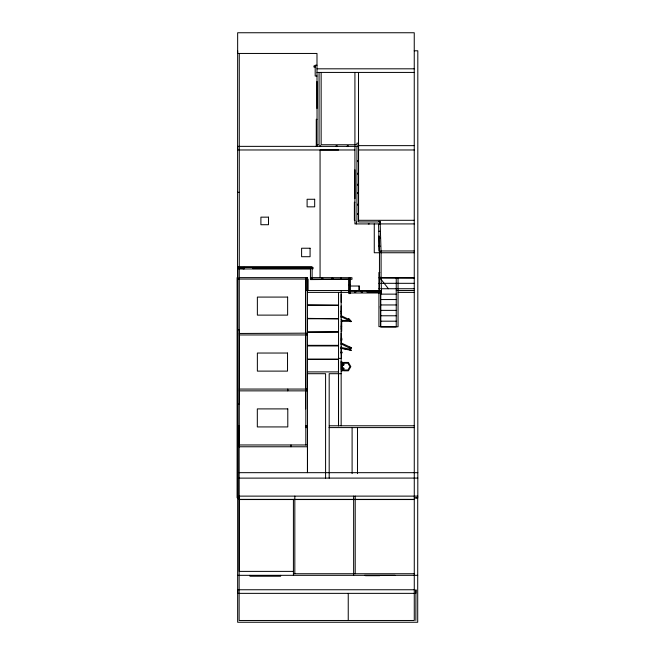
<?xml version="1.0" encoding="UTF-8"?>
<svg xmlns="http://www.w3.org/2000/svg" width="655" height="655" viewBox="0 0 655 655"><rect width="100%" height="100%" fill="white"/><g stroke="black" fill="none" stroke-linecap="round" stroke-linejoin="round"><path stroke-width="0.98" d="M311.952 266.79L237.831 266.79L237.831 329.85L239.132 329.85L239.132 342.467L239.132 404.143L237.831 404.143L237.831 497.923M305.648 277.614L305.648 408.9M305.648 389.062L305.648 279.055M305.82 444.966L305.82 389.062M307.195 279.055L307.195 290.533L307.195 277.614M325.592 478.093L325.584 373.702L307.457 373.702L307.457 472.673L307.449 427.592L305.82 427.592M307.809 279.055L307.809 290.533L307.809 279.055L237.831 279.055M338.537 425.783L338.537 292.384M305.631 333.158L305.639 334.959M359.112 290.533L359.186 286.022L350.171 286.022M307.514 287.651L307.449 280.029M341.517 347.486L340.985 348.378L350.703 350.237M345.029 349.156L345.201 348.264M349.811 350.073L351.186 350.581L350.679 350.351M350.63 350.597L350.867 349.352L341.157 347.486M348.321 319.165L348.558 318.674L349.606 319.181L348.984 320.483L341.157 316.709L341.55 315.89L349.377 319.665M351.236 347.944L350.834 348.755L341.157 343.916L341.558 343.105L351.604 347.854L349.647 347.15M342.614 364.098L344.186 364.458L343.703 365.302L342.131 364.941L343.572 362.436L348.411 362.436L350.834 366.62L348.411 370.812L343.572 370.812L342.123 368.298L343.703 367.946L344.186 368.79L342.614 369.15M380.571 326.648L396.242 326.599L378.934 326.648L378.934 292.384M237.65 50.787L237.47 497.775M414.247 50.787L417.816 50.787L417.816 497.923L414.279 497.923M237.47 53.456L316.987 53.456L317.077 146.376M316.987 65.213L315.186 65.213L315.186 76.029L316.987 76.029M315.186 65.959L313.925 65.959L313.925 67.047L315.186 67.047M316.987 68.816L414.247 68.816M316.987 72.427L414.247 72.427M316.987 81.441L316.987 108.493M316.987 119.316L316.267 119.316L316.267 146.36M317.077 144.755L319.067 144.755L319.067 72.779M357.614 145.639L414.247 145.639M357.614 146.556L358.522 146.556M354.92 149.97L237.642 149.97L237.642 146.36L356.934 146.376L356.934 221.955L356.345 221.955L356.345 223.936M358.522 149.97L414.279 149.97M357.622 160.712L358.522 160.712M357.622 161.613L358.522 161.613M354.92 169.809L354.92 198.661M357.622 173.256L358.522 173.256M357.622 174.156L358.522 174.156M357.622 184.26L358.522 184.26M357.622 185.16L358.522 185.16M237.47 192.308L239.272 192.308M357.622 192.676L358.522 192.676M357.622 193.577L358.522 193.577M354.92 202.272L354.38 202.272L354.38 220.301L354.92 220.301M357.622 204.196L358.522 204.196M357.622 205.097L358.522 205.097M357.622 213.505L358.522 213.505M357.622 214.406L358.522 214.406M414.279 220.301L358.522 220.301L358.522 72.427M414.279 223.912L354.92 223.912L354.92 145.639M378.934 231.223L379.834 231.223M378.934 237.331L379.834 237.331M378.934 238.125L379.834 238.125M378.934 238.232L379.834 238.232M378.934 245.56L379.834 245.56M378.934 246.354L379.834 246.354M378.934 246.46L379.834 246.46M379.834 250.963L378.934 250.963L378.934 235.931M380.85 250.963L414.279 250.963M379.834 252.748L374.267 252.748L374.267 223.912M380.735 252.748L414.279 252.748M238.723 267.33L312.853 267.33L312.853 268.951L312.116 268.951L312.116 277.704M238.723 267.69L244.094 267.69M312.853 267.69L252.805 267.69L252.805 268.591L312.853 268.591M238.723 268.534L244.094 268.591M238.723 268.951L310.445 268.951L310.445 279.595L348.787 279.317L348.787 293.571L350.409 293.571L350.409 292.981L381.431 292.981L381.431 290.877L379.458 290.877M379.834 272.496L378.934 272.496L378.934 291.434M379.458 277.327L381.095 277.327L381.431 291.36L350.409 291.36L350.392 278.604M237.831 277.614L237.11 277.614L237.11 497.775L239.206 497.775L239.132 425.783L237.831 425.783M239.272 277.614L307.449 277.614L307.449 390.863L239.28 390.863M311.952 277.614L351.972 277.704L351.972 279.317L350.409 279.317M378.934 277.818L414.279 277.908L396.062 277.867M349.287 278.154L350.188 278.154L350.188 279.055L311.051 279.055L311.051 278.154L311.952 278.154L311.952 279.055M378.934 283.32L379.834 283.32M380.735 283.32L414.279 283.32M349.287 284.466L350.188 284.466L350.188 285.367L349.287 285.367M378.934 288.732L379.834 288.732M380.735 288.732L414.279 288.732M307.449 289.559L307.514 281.937M305.648 290.533L349.287 290.533M350.106 290.533L380.015 290.533M396.242 290.533L414.279 290.533M349.287 291.483L350.188 291.483L350.188 292.384L307.457 292.384M381.431 291.483L367.193 291.483L367.193 292.384L381.431 292.384M398.052 292.384L414.279 292.384M341.157 294.234L341.157 302.307M380.735 294.136L396.242 294.136M287.66 297.083L257.366 297.083L257.366 315.12L287.627 315.12L287.627 297.083M380.735 299.548L396.242 299.548M307.457 304.894L338.463 305.255L307.457 305.255M380.735 304.96L396.242 304.96M341.157 305.975L341.157 317.659M380.735 310.372L396.242 310.372M341.157 310.953L341.591 310.953M341.157 311.354L341.591 311.354M380.629 311.452L380.252 306.352M341.157 311.764L341.591 311.764M341.157 312.902L341.591 312.902M341.157 313.254L341.591 313.254M380.735 315.776L396.242 315.776M307.457 318.379L338.463 318.756L307.457 318.756L307.449 331.946L338.463 331.946L307.457 332.257M341.157 319.476L341.697 319.476L341.697 331.225L341.157 331.225M341.697 320.451L350.843 320.451L350.843 321.72L349.762 321.359M380.735 321.187L396.242 321.187M341.157 321.31L350.843 321.359M350.843 321.474L351.383 321.474L350.843 321.605M341.157 326.223L341.697 326.313M341.157 329.375L341.517 321.31M307.449 333.158L239.288 333.469M341.157 333.158L341.157 344.8M239.288 334.959L307.449 334.959M341.157 338.177L341.804 338.177L341.804 340.232L341.157 340.166M341.157 339.814L341.804 339.814M307.457 345.341L338.463 345.341L338.463 345.946L307.457 345.946M341.157 346.601L341.517 358.375L338.537 358.375M341.157 351.669L341.795 351.669L341.795 353.266L341.157 353.266M341.157 352.251L341.795 352.251M341.157 352.595L341.795 352.595M341.157 352.677L341.795 352.677M307.457 359.096L338.463 359.096L338.488 425.783M307.457 359.456L338.463 359.456M341.157 361.568L341.157 369.682M341.157 362.01L342.238 362.01L342.238 371.025L341.157 371.025M342.238 363.034L341.697 363.034L341.697 370.001L342.238 370.001M307.457 371.901L338.537 371.901M341.157 373.702L329.187 373.702L329.195 478.093M239.288 389.062L307.449 389.062M305.82 425.783L307.449 425.783L307.449 426.929L305.82 426.929M329.342 425.783L414.279 425.783M329.039 427.592L414.279 427.592M239.28 444.966L307.449 444.966M239.132 446.767L307.449 446.767M239.132 472.673L417.816 472.673M239.132 478.125L417.816 478.084M417.816 496.122L239.206 496.122L239.206 571.389L293.415 571.389M237.65 497.923L239.132 497.923L239.132 620.481L414.279 620.481L414.247 32.75L237.65 32.75L237.65 53.456M239.132 499.364L414.279 499.364M239.206 499.544L414.279 499.544M293.415 573.739L414.279 573.739M237.65 575.327L417.71 575.327M414.279 589.754L237.691 589.754L237.691 593.356L414.279 593.356M415.868 593.356L415.941 589.754L415.868 620.481M380.735 277.818L396.242 277.908L396.242 326.779L380.735 326.648L380.735 292.335M349.541 319.321L349.934 319.763L349.442 319.525M380.735 278.964L388.431 288.732M343.073 368.306L342.106 366.62L344.047 363.255L347.936 363.255L349.885 366.62L347.936 369.993L344.047 369.993L343.564 369.15M380.195 223.912L381.095 252.519L379.458 252.519L378.524 224.215L380.195 224.215L380.195 221.382L378.524 221.382L378.524 221.955L358.563 221.955L358.563 143.15L356.934 143.15L356.934 144.755L321.147 144.755L321.147 72.779M305.648 335.368L305.713 389.062M237.47 277.614L237.831 497.775M415.868 497.923L417.71 497.775L417.71 622.25L237.65 622.25L237.65 497.775M398.052 277.908L398.052 326.779L380.571 326.779L380.571 291.483M395.121 575.327L364.467 575.327M381.095 277.818L381.095 252.208L379.458 252.208L379.458 291.36M379.834 221.382L379.834 224.215M379.794 575.688L365.449 575.688M379.671 291.483L379.671 292.384M374.308 291.483L374.308 292.384M373.407 291.483L373.407 292.384M369.199 223.912L368.29 223.912M368.102 291.483L368.102 292.384M359.186 286.022L359.186 290.533M357.483 427.592L357.483 473.614M355.215 496.122L355.215 573.739M354.92 72.427L354.92 144.624M353.643 496.122L353.643 575.327M352.103 427.592L352.103 473.614M349.287 277.614L349.287 292.384M348.198 145.639L348.198 146.54L347.297 146.54L347.297 145.639M348.239 593.389L348.239 620.481M341.394 279.055L341.394 278.154L340.494 278.154L340.494 279.055M341.157 290.533L341.157 425.783M338.627 149.97L320.598 149.97M337.055 145.639L337.055 146.54L336.154 146.54L336.154 145.639M332.863 279.055L332.863 278.154L331.962 278.154L331.962 279.055M322.768 279.055L322.768 278.154L321.867 278.154L321.867 279.055M320.598 145.639L320.598 146.54L319.697 146.54L319.697 145.639M320.066 149.97L320.066 277.614M311.854 267.69L311.854 268.591M310.945 267.69L310.945 268.591M301.521 267.69L301.521 268.591M300.62 267.69L300.62 268.591M294.824 496.122L294.824 573.739M293.415 499.364L293.415 575.327M290.959 267.69L290.959 268.591M290.992 444.966L290.992 446.767M290.05 267.69L290.05 268.591M287.791 389.062L287.791 390.863M280.61 575.327L280.61 576.228L249.956 576.228L249.956 575.327M279.112 267.69L279.112 268.591M278.203 267.69L278.203 268.591M266.266 267.69L266.266 268.591M265.365 267.69L265.365 268.591M253.706 267.69L253.706 268.591M244.094 267.33L244.094 268.951M243.193 267.69L243.193 268.951M239.272 53.456L239.28 446.767M314.678 199.267L307.105 199.267L307.105 206.841L314.678 206.841L314.678 199.267M268.485 217.149L260.903 217.149L260.903 224.722L268.485 224.722L268.485 217.149M310.077 248.229L301.603 248.229L301.603 256.711L310.077 256.711L310.077 248.229M355.739 291.508L354.838 291.508L354.838 292.384L355.739 292.384L355.739 291.508M362.207 291.483L361.306 291.483L361.306 292.384L362.207 292.384L362.207 291.483M287.529 353.037L257.366 353.037L257.366 371.115L287.529 371.115L287.529 353.037M287.791 408.9L257.317 408.9L257.317 426.929L287.791 426.929L287.791 408.9"/></g></svg>
